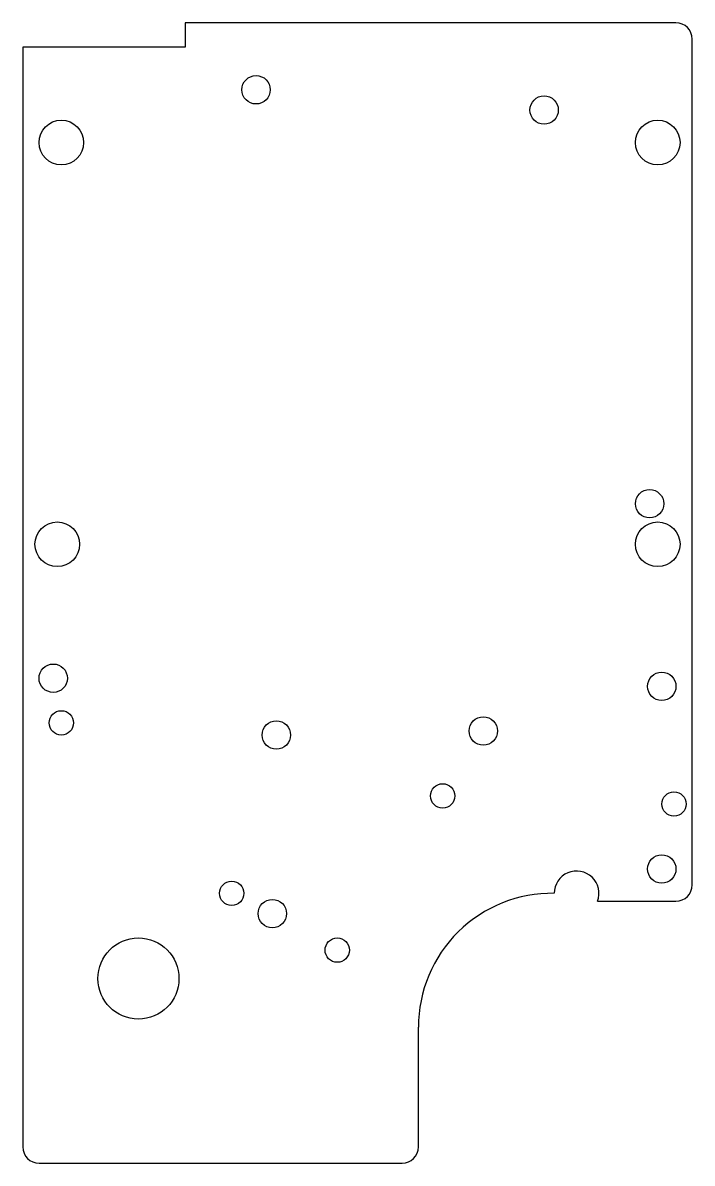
# Model space of a CAD drawing. Header units: millimetres. Extents: x 3 to 86, y 3 to 144.
import ezdxf

# ---------------------------------------------------------------- set-up
doc = ezdxf.new("R2010")
doc.units = ezdxf.units.MM

msp = doc.modelspace()

# ---------------------------------------------------------------- linework, layer by layer
at = {"color": 7, "linetype": 'Continuous', "lineweight": 25}
for p, q in [((23.5, 144), (23.5, 141)), ((84, 144), (23.5, 144)), ((86, 37.78), (86, 142)), ((3.5, 141), (3.5, 5.5)), ((23.5, 141), (3.5, 141)), ((74.32, 35.78), (84, 35.78)), ((52.25, 5.5), (52.25, 20.25)), ((5.5, 3.5), (50.25, 3.5))]:
    msp.add_line(p, q, dxfattribs=at)
for centre, radius in [((32.25, 135.75), 1.75), ((67.75, 133.25), 1.75), ((8.25, 129.25), 2.75), ((81.75, 129.25), 2.75), ((80.75, 84.75), 1.75), ((7.75, 79.75), 2.75), ((81.75, 79.75), 2.75), ((7.25, 63.25), 1.75), ((82.25, 62.25), 1.75), ((8.25, 57.75), 1.5), ((34.75, 56.25), 1.75), ((60.25, 56.75), 1.75), ((55.25, 48.75), 1.5), ((83.75, 47.75), 1.5), ((82.25, 39.75), 1.75), ((29.25, 36.75), 1.5), ((34.25, 34.25), 1.75), ((17.75, 26.25), 5), ((42.25, 29.75), 1.5)]:
    msp.add_circle(centre, radius, dxfattribs=at)
for centre, radius, start, end in [((84, 142), 2, 0, 90), ((71.75, 36.75), 2.75, 339.3508, 180.0395), ((68.75, 20.25), 16.5, 89.1318, 180), ((84, 37.78), 2, 270, 0), ((5.5, 5.5), 2, 180, 270), ((50.25, 5.5), 2, 270, 0)]:
    msp.add_arc(centre, radius, start, end, dxfattribs=at)

doc.saveas('drawing.dxf')
